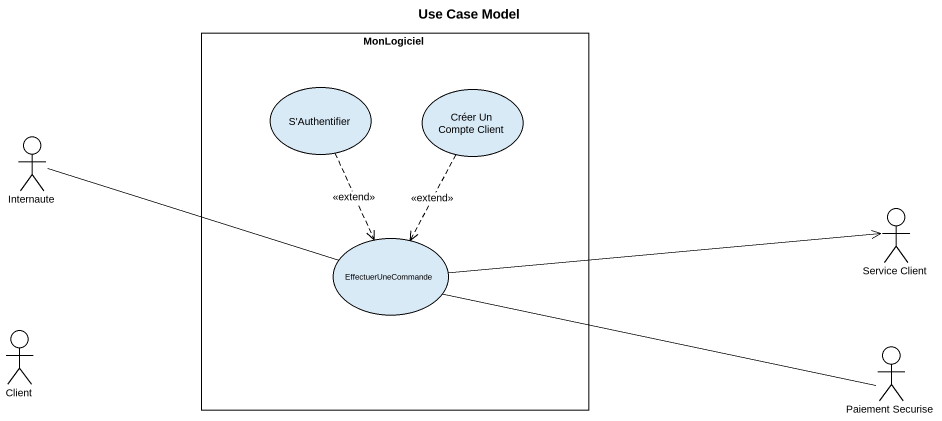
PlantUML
@startuml
title Use Case Model
rectangle MonLogiciel {
  usecase "S'Authentifier" as S_Authentifier
  usecase "Créer Un Compte Client" as Créer_Un_Compte_Client
  usecase EffectuerUneCommande
}
actor Internaute
actor "Service Client" as Service_Client
actor Client
actor "Paiement Securise" as Paiement_Securise
S_Authentifier ..> EffectuerUneCommande : <<extend>>
Créer_Un_Compte_Client ..> EffectuerUneCommande : <<extend>>
Internaute -right- EffectuerUneCommande
Service_Client <-left- EffectuerUneCommande
Paiement_Securise -left- EffectuerUneCommande
@enduml
